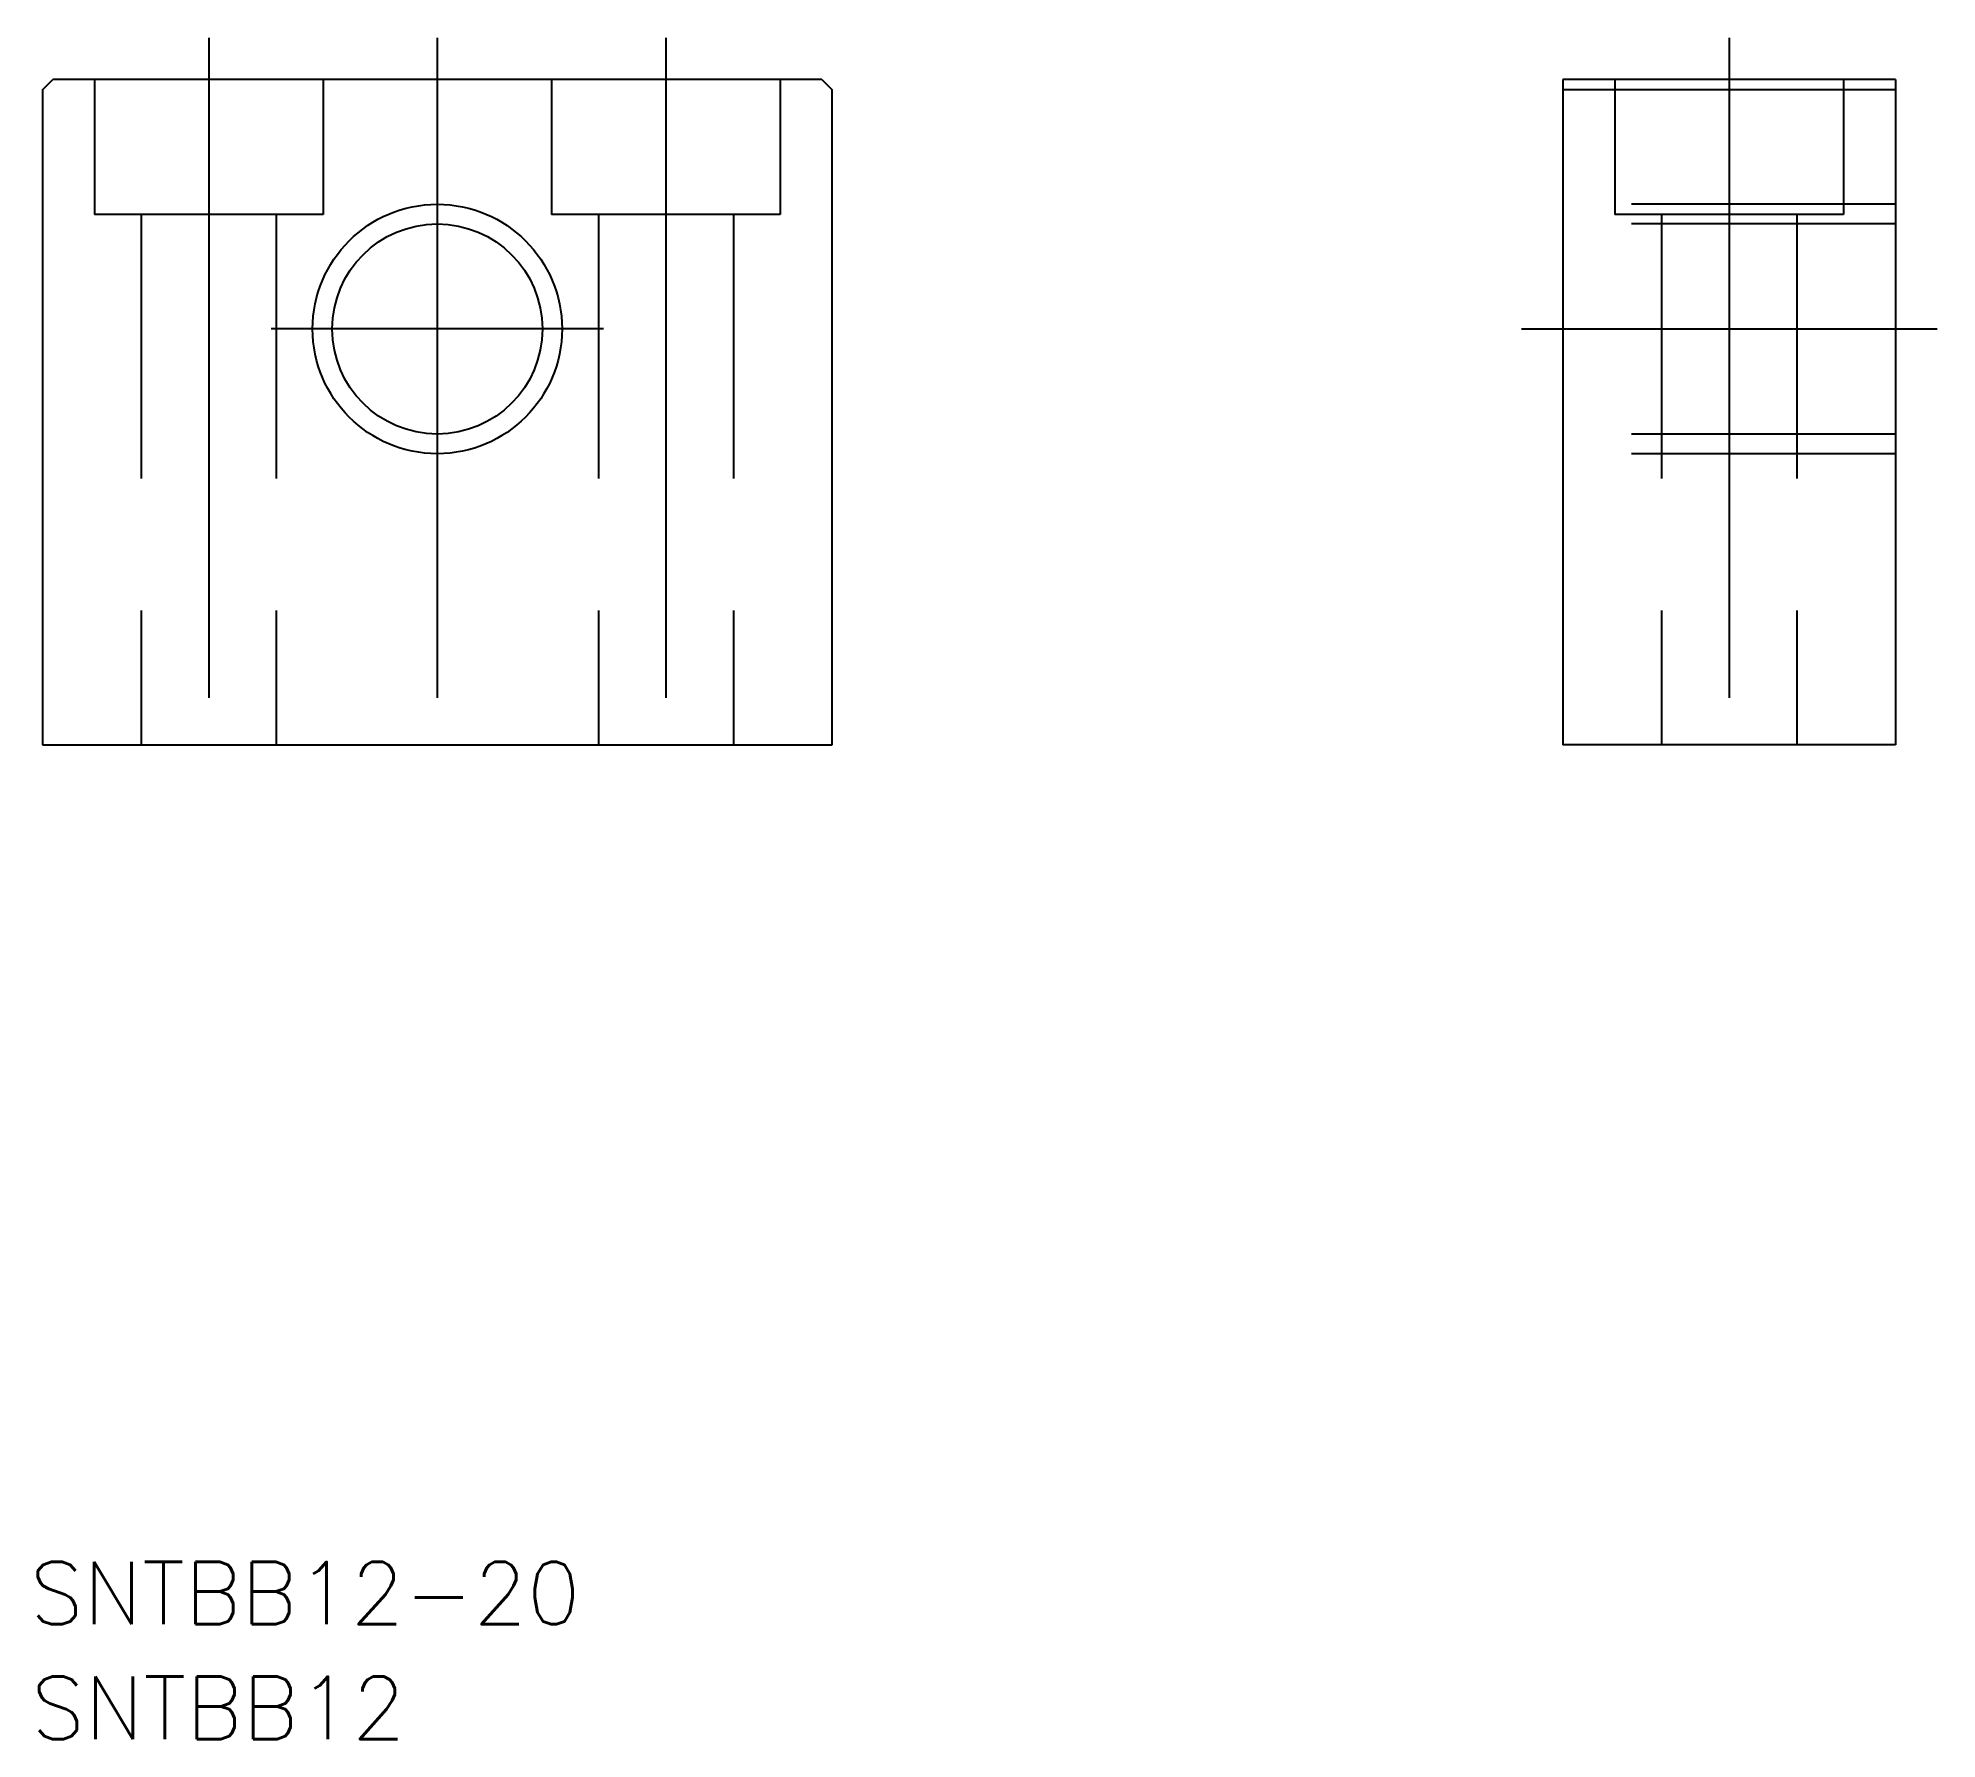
# Model space of a CAD drawing. Extents: x -0.2 to 91.2, y -47.8 to 34.
import ezdxf

# ---------------------------------------------------------------- set-up
doc = ezdxf.new("R2010")
doc.units = 0
doc.linetypes.add('CENTER', pattern=[50.8, 31.75, -6.35, 6.35, -6.35])
doc.linetypes.add('DASHED', pattern=[19.05, 12.7, -6.35])
doc.layers.get('0').update_dxf_attribs({"linetype": 'CONTINUOUS'})
doc.layers.add('CENTER', color=1, linetype='CENTER')
doc.styles.get("Standard").update_dxf_attribs({"font": 'txt.shx', "height": 3, "bigfont": 'bigfont.shx'})

# ---------------------------------------------------------------- blocks, each defined once
blk = doc.blocks.new('*U2')
at = {"color": 7, "linetype": 'CONTINUOUS'}
blk.add_text('SNTBB12-20', height=3, dxfattribs=at).set_placement((-0.601, -42.32))
blk = doc.blocks.new('*U3')
at = {"color": 7, "linetype": 'CONTINUOUS'}
blk.add_text('SNTBB12', height=3, dxfattribs=at).set_placement((-0.538, -47.839))

msp = doc.modelspace()

# ---------------------------------------------------------------- linework, layer by layer
at = {"color": 7, "linetype": 'CONTINUOUS'}
for p, q in [((0, 31.5), (0.5, 32)), ((37.5, 32), (0.5, 32)), ((37.5, 32), (38, 31.5)), ((89.161, 32), (73.161, 32)), ((73.161, 32), (73.161, 0)), ((89.161, 32), (89.161, 0)), ((0, 31.5), (0, 0)), ((38, 0), (38, 31.5)), ((89.161, 31.5), (73.161, 31.5)), ((0, 0), (38, 0)), ((89.161, 0), (73.161, 0))]:
    msp.add_line(p, q, dxfattribs=at)
at = {"color": 3, "linetype": 'DASHED'}
for p, q in [((2.5, 32), (2.5, 25.5)), ((13.5, 32), (13.5, 25.5)), ((24.5, 32), (24.5, 25.5)), ((35.5, 32), (35.5, 25.5)), ((75.661, 32), (75.661, 25.5)), ((86.661, 32), (86.661, 25.5)), ((89.161, 26), (73.161, 26)), ((13.5, 25.5), (2.5, 25.5)), ((4.75, 25.5), (4.75, 0)), ((11.25, 25.5), (11.25, 0)), ((35.5, 25.5), (24.5, 25.5)), ((26.75, 25.5), (26.75, 0)), ((33.25, 25.5), (33.25, 0)), ((89.161, 25.053), (73.161, 25.053)), ((86.661, 25.5), (75.661, 25.5)), ((77.911, 25.5), (77.911, 0)), ((84.411, 25.5), (84.411, 0)), ((89.161, 14.947), (73.161, 14.947)), ((89.161, 14), (73.161, 14))]:
    msp.add_line(p, q, dxfattribs=at)
at = {"color": 3, "linetype": 'CONTINUOUS'}
msp.add_circle((19, 20), 6, dxfattribs=at)
at = {"color": 7, "linetype": 'CONTINUOUS'}
msp.add_circle((19, 20), 5.053, dxfattribs=at)
at = {"layer": 'CENTER', "color": 1, "linetype": 'CENTER'}
for p, q in [((8, 34), (8, -2)), ((19, 34), (19, -2)), ((30, 34), (30, -2)), ((81.161, 34), (81.161, -2)), ((27, 20), (11, 20)), ((71.161, 20), (91.161, 20))]:
    msp.add_line(p, q, dxfattribs=at)

# ---------------------------------------------------------------- block references
at = {"color": 7, "linetype": 'CONTINUOUS'}
for name in ['*U2', '*U3']:
    msp.add_blockref(name, (0, 0), dxfattribs=at)

doc.saveas('drawing.dxf')
